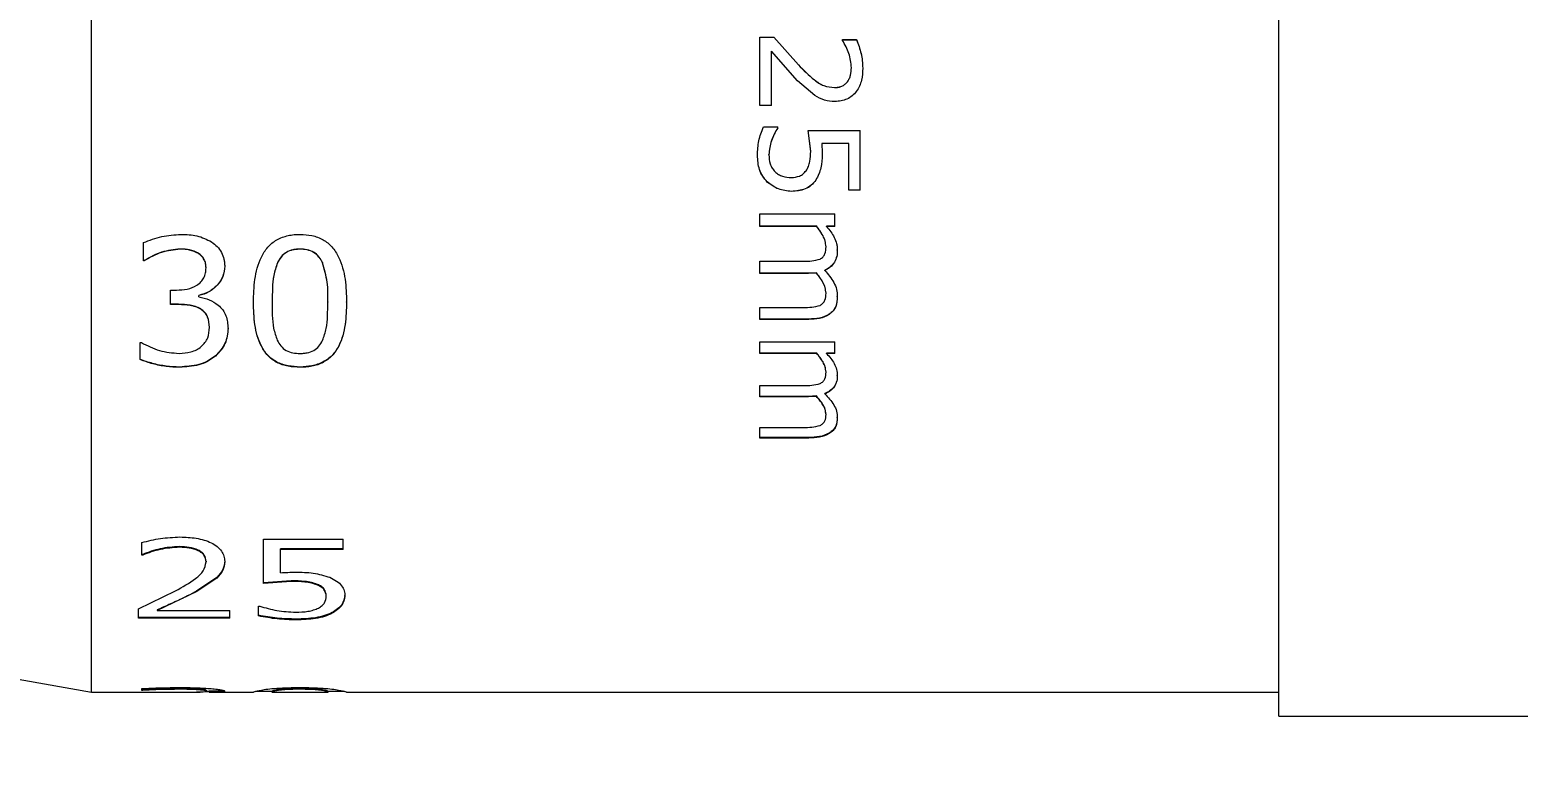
# Model space of a CAD drawing. Header units: millimetres. Extents: x 2 to 278, y 1 to 215.
# Drawn here: x 75.23 to 86.54, y 107.14 to 112.8 of the extents above; entities that cross this region are included whole.
import ezdxf

# ---------------------------------------------------------------- set-up
doc = ezdxf.new("R2010")
doc.units = ezdxf.units.MM
doc.styles.add('SLDTEXTSTYLE0', font='TXT', dxfattribs={"width": 0.75})
doc.dimstyles.new('SLDDIMSTYLE0', dxfattribs={"dimtxt": 2.116667, "dimasz": 3.175, "dimexe": 0, "dimexo": 0.0625, "dimgap": 0.529167, "dimtad": 0, "dimtih": 1, "dimtoh": 1, "dimdec": 1, "dimlfac": 2, "dimrnd": 1e-09, "dimzin": 12, "dimdsep": 46, "dimtxsty": 'SLDTEXTSTYLE0', "dimsah": 1, "dimcen": 0.09, "dimadec": 0, "dimazin": 3, "dimtfac": 1, "dimtdec": 1, "dimtofl": 0, "dimtmove": 0, "dimatfit": 3, "dimfxl": 1, "dimfrac": 2, "dimtolj": 1, "dimtzin": 12, "dimarcsym": 0})

# ---------------------------------------------------------------- blocks, each defined once
blk = doc.blocks.new('_D_7')
at = {"color": 7, "linetype": 'Continuous', "lineweight": 0}
for p, q in [((97.852, 108.976), (97.852, 92.279)), ((40.882, 103.823), (40.882, 92.279)), ((65.489, 96.009), (64.845, 96.009)), ((64.845, 96.009), (64.845, 92.646)), ((73.246, 96.009), (73.89, 96.009)), ((73.89, 96.009), (73.89, 92.646)), ((40.882, 94.057), (62.308, 94.057)), ((97.852, 94.057), (76.427, 94.057)), ((64.845, 92.646), (65.489, 92.646)), ((73.89, 92.646), (73.246, 92.646))]:
    blk.add_line(p, q, dxfattribs=at)
at = {"color": 7, "linetype": 'Continuous', "lineweight": 18}
for points in [[(40.882, 94.057), (44.057, 93.549), (44.057, 94.565)], [(97.852, 94.057), (94.677, 94.565), (94.677, 93.549)]]:
    blk.add_solid(points, dxfattribs=at)
at = {"color": 7, "linetype": 'Continuous', "lineweight": 18, "char_height": 2.1167, "attachment_point": 1, "style": 'SLDTEXTSTYLE0'}
for s, insert in [('113.9mm', (63.203, 99.167)), ('4.49in', (65.489, 95.375)), ('NOMINAL', (62.737, 91.582))]:
    blk.add_mtext(s, dxfattribs=dict(at, insert=insert))

msp = doc.modelspace()

# ---------------------------------------------------------------- linework, layer by layer
at = {"color": 7, "linetype": 'Continuous', "lineweight": 18}
for p, q in [((84.723, 107.578), (84.723, 114.723)), ((75.701, 107.76), (75.701, 114.616)), ((80.781, 112.742), (80.887, 112.742)), ((80.781, 112.223), (80.781, 112.742)), ((80.781, 112.741), (80.887, 112.741)), ((80.887, 112.742), (81.073, 112.532)), ((80.887, 112.742), (80.887, 112.741)), ((80.887, 112.741), (81.073, 112.531)), ((81.408, 112.723), (81.515, 112.723)), ((81.408, 112.717), (81.408, 112.723)), ((81.408, 112.722), (81.515, 112.722)), ((81.515, 112.723), (81.515, 112.722)), ((80.868, 112.223), (80.868, 112.635)), ((81.067, 112.41), (80.868, 112.635)), ((81.073, 112.532), (81.073, 112.531)), ((81.476, 112.509), (81.476, 112.508)), ((81.562, 112.506), (81.562, 112.506)), ((81.198, 112.297), (81.067, 112.41)), ((81.348, 112.358), (81.348, 112.358)), ((80.868, 112.223), (80.781, 112.223)), ((80.807, 112.059), (80.916, 112.059)), ((80.916, 112.052), (80.916, 112.059)), ((81.148, 112.031), (81.543, 112.031)), ((81.167, 111.873), (81.148, 112.031)), ((81.167, 111.874), (81.148, 112.031)), ((81.543, 111.578), (81.543, 112.031)), ((81.167, 111.873), (81.167, 111.874)), ((81.456, 111.934), (81.25, 111.934)), ((81.456, 111.934), (81.25, 111.934)), ((81.25, 111.934), (81.25, 111.934)), ((81.456, 111.578), (81.456, 111.934)), ((81.456, 111.934), (81.456, 111.934)), ((80.762, 111.844), (80.762, 111.844)), ((80.849, 111.847), (80.849, 111.848)), ((81.254, 111.849), (81.254, 111.849)), ((80.836, 111.64), (80.836, 111.641)), ((81.206, 111.655), (81.206, 111.655)), ((81.021, 111.569), (81.021, 111.569)), ((81.543, 111.579), (81.456, 111.579)), ((81.543, 111.578), (81.456, 111.578)), ((80.781, 111.397), (81.35, 111.397)), ((80.781, 111.302), (80.781, 111.397)), ((81.213, 111.303), (80.781, 111.303)), ((81.213, 111.302), (80.781, 111.302)), ((81.213, 111.302), (81.213, 111.303)), ((81.35, 111.303), (81.287, 111.303)), ((81.287, 111.302), (81.287, 111.303)), ((81.35, 111.302), (81.287, 111.302)), ((81.35, 111.302), (81.35, 111.397)), ((76.097, 111.041), (76.097, 111.179)), ((76.376, 111.129), (76.376, 111.13)), ((76.514, 111.097), (76.514, 111.099)), ((77.286, 111.13), (77.286, 111.129)), ((81.283, 111.148), (81.283, 111.15)), ((81.369, 111.121), (81.369, 111.123)), ((76.103, 111.043), (76.097, 111.043)), ((76.103, 111.041), (76.097, 111.041)), ((76.103, 111.041), (76.103, 111.043)), ((76.572, 110.987), (76.572, 110.989)), ((76.714, 110.999), (76.714, 111)), ((77.114, 111.026), (77.114, 111.024)), ((77.457, 111.027), (77.457, 111.025)), ((80.781, 111.038), (81.11, 111.038)), ((80.781, 110.944), (80.781, 111.038)), ((81.21, 110.95), (81.151, 110.946)), ((81.21, 110.948), (81.21, 110.95)), ((81.274, 110.968), (81.274, 110.969)), ((81.151, 110.946), (80.781, 110.946)), ((81.151, 110.944), (80.781, 110.944)), ((81.21, 110.948), (81.151, 110.944)), ((81.151, 110.944), (81.151, 110.946)), ((76.302, 110.818), (76.349, 110.818)), ((76.302, 110.708), (76.302, 110.818)), ((76.518, 110.776), (76.518, 110.778)), ((76.518, 110.767), (76.518, 110.776)), ((76.933, 110.725), (76.933, 110.727)), ((77.074, 110.727), (77.074, 110.725)), ((77.498, 110.729), (77.498, 110.727)), ((77.64, 110.727), (77.64, 110.729)), ((81.283, 110.794), (81.283, 110.796)), ((81.369, 110.768), (81.369, 110.77)), ((76.364, 110.71), (76.302, 110.71)), ((76.364, 110.708), (76.302, 110.708)), ((76.364, 110.708), (76.364, 110.71)), ((76.533, 110.673), (76.533, 110.675)), ((80.781, 110.686), (81.11, 110.686)), ((80.781, 110.595), (80.781, 110.686)), ((76.598, 110.535), (76.598, 110.537)), ((76.74, 110.527), (76.74, 110.529)), ((81.153, 110.597), (80.781, 110.597)), ((81.153, 110.595), (80.781, 110.595)), ((81.153, 110.595), (81.153, 110.597)), ((76.071, 110.419), (76.081, 110.419)), ((76.071, 110.289), (76.071, 110.419)), ((80.781, 110.424), (81.35, 110.424)), ((80.781, 110.336), (80.781, 110.424)), ((81.35, 110.336), (81.35, 110.424)), ((76.644, 110.316), (76.644, 110.318)), ((81.213, 110.338), (80.781, 110.338)), ((81.213, 110.336), (80.781, 110.336)), ((81.213, 110.336), (81.213, 110.338)), ((81.35, 110.338), (81.287, 110.338)), ((81.287, 110.336), (81.287, 110.338)), ((81.35, 110.336), (81.287, 110.336)), ((76.371, 110.231), (76.371, 110.233)), ((77.286, 110.231), (77.286, 110.233)), ((81.283, 110.194), (81.283, 110.196)), ((81.369, 110.169), (81.369, 110.172)), ((80.781, 110.092), (81.11, 110.092)), ((80.781, 110.007), (80.781, 110.092)), ((81.151, 110.01), (80.781, 110.01)), ((81.151, 110.007), (80.781, 110.007)), ((81.21, 110.013), (81.151, 110.01)), ((81.21, 110.01), (81.151, 110.007)), ((81.151, 110.007), (81.151, 110.01)), ((81.21, 110.01), (81.21, 110.013)), ((81.274, 110.028), (81.274, 110.031)), ((81.283, 109.871), (81.283, 109.874)), ((81.369, 109.848), (81.369, 109.851)), ((80.781, 109.774), (81.11, 109.774)), ((80.781, 109.693), (80.781, 109.774)), ((81.153, 109.697), (80.781, 109.697)), ((81.153, 109.693), (80.781, 109.693)), ((81.153, 109.693), (81.153, 109.697)), ((77.01, 108.923), (77.614, 108.923)), ((77.01, 108.588), (77.01, 108.923)), ((77.614, 108.845), (77.614, 108.923)), ((76.084, 108.803), (76.084, 108.898)), ((76.091, 108.808), (76.084, 108.808)), ((76.091, 108.803), (76.084, 108.803)), ((76.091, 108.808), (76.091, 108.803)), ((76.371, 108.867), (76.371, 108.862)), ((77.614, 108.85), (77.138, 108.85)), ((77.138, 108.845), (77.138, 108.85)), ((77.138, 108.669), (77.138, 108.845)), ((77.614, 108.845), (77.138, 108.845)), ((76.572, 108.756), (76.572, 108.751)), ((76.714, 108.759), (76.714, 108.754)), ((76.655, 108.633), (76.503, 108.53)), ((76.655, 108.627), (76.503, 108.525)), ((76.655, 108.633), (76.655, 108.627)), ((77.219, 108.608), (77.01, 108.593)), ((77.219, 108.603), (77.01, 108.588)), ((77.219, 108.603), (77.219, 108.608)), ((77.418, 108.575), (77.418, 108.58)), ((76.058, 108.395), (76.341, 108.53)), ((76.503, 108.525), (76.202, 108.381)), ((76.503, 108.53), (76.503, 108.525)), ((77.486, 108.49), (77.486, 108.495)), ((77.627, 108.491), (77.627, 108.496)), ((76.058, 108.323), (76.058, 108.395)), ((76.202, 108.387), (76.202, 108.381)), ((76.202, 108.381), (76.752, 108.381)), ((76.752, 108.323), (76.752, 108.381)), ((76.971, 108.415), (76.981, 108.415)), ((76.971, 108.34), (76.971, 108.415)), ((77.531, 108.36), (77.531, 108.365)), ((76.752, 108.328), (76.058, 108.328)), ((76.752, 108.323), (76.058, 108.323)), ((77.259, 108.31), (77.259, 108.316)), ((74.765, 107.925), (75.701, 107.76)), ((76.084, 107.774), (76.084, 107.788)), ((76.371, 107.789), (76.371, 107.782)), ((77.286, 107.789), (77.286, 107.782)), ((75.701, 107.76), (76.434, 107.76)), ((76.091, 107.781), (76.084, 107.781)), ((76.091, 107.774), (76.084, 107.774)), ((76.091, 107.781), (76.091, 107.774)), ((76.655, 107.761), (76.503, 107.762)), ((76.565, 107.767), (76.597, 107.767)), ((76.572, 107.775), (76.572, 107.769)), ((76.655, 107.767), (76.597, 107.767)), ((76.597, 107.76), (76.934, 107.76)), ((76.655, 107.767), (76.655, 107.761)), ((76.934, 107.761), (76.933, 107.76)), ((76.96, 107.767), (76.944, 107.763)), ((76.951, 107.767), (77.074, 107.767)), ((77.071, 107.76), (77.501, 107.76)), ((77.074, 107.767), (77.074, 107.76)), ((77.074, 107.76), (77.074, 107.76)), ((77.114, 107.779), (77.114, 107.773)), ((77.457, 107.779), (77.457, 107.773)), ((77.498, 107.767), (77.621, 107.767)), ((77.498, 107.767), (77.498, 107.76)), ((77.498, 107.761), (77.498, 107.76)), ((77.628, 107.763), (77.613, 107.767)), ((77.64, 107.76), (77.639, 107.761)), ((77.639, 107.76), (84.723, 107.76)), ((84.723, 107.578), (95.351, 107.578))]:
    msp.add_line(p, q, dxfattribs=at)
for points, knots in [([(81.476, 112.509), (81.472, 112.546), (81.464, 112.62), (81.427, 112.685), (81.408, 112.717)], [0, 0, 0, 0, 0.499747, 1, 1, 1, 1]), ([(81.515, 112.723), (81.528, 112.688), (81.555, 112.618), (81.56, 112.544), (81.562, 112.506)], [0, 0, 0, 0, 0.500014, 1, 1, 1, 1]), ([(81.515, 112.722), (81.528, 112.687), (81.555, 112.617), (81.56, 112.543), (81.562, 112.506)], [0, 0, 0, 0, 0.500044, 1, 1, 1, 1]), ([(81.073, 112.532), (81.112, 112.492), (81.17, 112.433), (81.264, 112.367), (81.32, 112.361), (81.348, 112.358)], [0, 0, 0, 0, 0.501065, 0.750849, 1, 1, 1, 1]), ([(81.073, 112.531), (81.112, 112.491), (81.17, 112.432), (81.264, 112.367), (81.32, 112.361), (81.348, 112.358)], [0, 0, 0, 0, 0.50095, 0.750748, 1, 1, 1, 1]), ([(81.348, 112.358), (81.358, 112.359), (81.377, 112.36), (81.404, 112.368), (81.427, 112.382), (81.447, 112.402), (81.461, 112.427), (81.473, 112.462), (81.475, 112.49), (81.476, 112.509)], [0, 0, 0, 0, 0.135625, 0.250009, 0.375164, 0.499903, 0.622839, 0.75005, 1, 1, 1, 1]), ([(81.348, 112.358), (81.358, 112.358), (81.377, 112.359), (81.404, 112.368), (81.427, 112.382), (81.447, 112.402), (81.461, 112.426), (81.473, 112.461), (81.475, 112.49), (81.476, 112.508)], [0, 0, 0, 0, 0.135157, 0.250219, 0.375449, 0.500169, 0.623096, 0.750214, 1, 1, 1, 1]), ([(81.562, 112.506), (81.561, 112.475), (81.558, 112.413), (81.525, 112.34), (81.483, 112.294), (81.443, 112.269), (81.398, 112.255), (81.367, 112.253), (81.351, 112.252)], [0, 0, 0, 0, 0.250257, 0.499478, 0.624589, 0.749638, 0.874759, 1, 1, 1, 1]), ([(81.351, 112.252), (81.324, 112.254), (81.27, 112.257), (81.222, 112.284), (81.198, 112.297)], [0, 0, 0, 0, 0.500081, 1, 1, 1, 1]), ([(80.762, 111.844), (80.764, 111.881), (80.767, 111.955), (80.794, 112.024), (80.807, 112.059)], [0, 0, 0, 0, 0.497906, 1, 1, 1, 1]), ([(80.916, 112.052), (80.898, 112.02), (80.861, 111.957), (80.853, 111.884), (80.849, 111.847)], [0, 0, 0, 0, 0.5011457, 1, 1, 1, 1]), ([(80.916, 112.052), (80.898, 112.021), (80.861, 111.957), (80.853, 111.884), (80.849, 111.848)], [0, 0, 0, 0, 0.501206, 1, 1, 1, 1]), ([(81.131, 111.725), (81.138, 111.736), (81.152, 111.758), (81.164, 111.809), (81.166, 111.847), (81.167, 111.873)], [0, 0, 0, 0, 0.249718, 0.49974, 1, 1, 1, 1]), ([(81.25, 111.934), (81.251, 111.92), (81.253, 111.892), (81.254, 111.863), (81.254, 111.849)], [0, 0, 0, 0, 0.499995, 1, 1, 1, 1]), ([(80.836, 111.64), (80.824, 111.654), (80.8, 111.682), (80.768, 111.751), (80.764, 111.806), (80.762, 111.844)], [0, 0, 0, 0, 0.250283, 0.500645, 1, 1, 1, 1]), ([(80.836, 111.641), (80.824, 111.655), (80.8, 111.683), (80.768, 111.751), (80.764, 111.807), (80.762, 111.844)], [0, 0, 0, 0, 0.250366, 0.500739, 1, 1, 1, 1]), ([(80.849, 111.847), (80.85, 111.824), (80.853, 111.789), (80.872, 111.745), (80.887, 111.728), (80.895, 111.719)], [0, 0, 0, 0, 0.499669, 0.749771, 1, 1, 1, 1]), ([(81.254, 111.849), (81.253, 111.815), (81.252, 111.746), (81.221, 111.685), (81.206, 111.655)], [0, 0, 0, 0, 0.501285, 1, 1, 1, 1]), ([(81.254, 111.849), (81.253, 111.815), (81.252, 111.746), (81.221, 111.686), (81.206, 111.655)], [0, 0, 0, 0, 0.5012339, 1, 1, 1, 1]), ([(81.021, 111.569), (80.987, 111.572), (80.918, 111.579), (80.864, 111.62), (80.836, 111.641)], [0, 0, 0, 0, 0.500581, 1, 1, 1, 1]), ([(81.021, 111.569), (80.987, 111.572), (80.918, 111.578), (80.864, 111.62), (80.836, 111.64)], [0, 0, 0, 0, 0.500488, 1, 1, 1, 1]), ([(80.895, 111.719), (80.904, 111.711), (80.921, 111.697), (80.963, 111.678), (80.997, 111.676), (81.02, 111.674)], [0, 0, 0, 0, 0.250171, 0.500471, 1, 1, 1, 1]), ([(81.02, 111.674), (81.041, 111.676), (81.073, 111.679), (81.111, 111.7), (81.124, 111.717), (81.131, 111.725)], [0, 0, 0, 0, 0.499061, 0.749654, 1, 1, 1, 1]), ([(81.206, 111.655), (81.195, 111.641), (81.172, 111.613), (81.111, 111.575), (81.057, 111.571), (81.021, 111.569)], [0, 0, 0, 0, 0.2505266, 0.5010543, 1, 1, 1, 1]), ([(81.206, 111.655), (81.195, 111.641), (81.172, 111.614), (81.111, 111.576), (81.057, 111.572), (81.021, 111.569)], [0, 0, 0, 0, 0.250407, 0.500914, 1, 1, 1, 1]), ([(81.283, 111.15), (81.281, 111.164), (81.279, 111.192), (81.255, 111.245), (81.23, 111.28), (81.213, 111.303)], [0, 0, 0, 0, 0.2496682, 0.4996059, 1, 1, 1, 1]), ([(81.283, 111.148), (81.281, 111.162), (81.279, 111.191), (81.255, 111.244), (81.23, 111.279), (81.213, 111.302)], [0, 0, 0, 0, 0.249731, 0.499687, 1, 1, 1, 1]), ([(81.287, 111.302), (81.309, 111.275), (81.341, 111.235), (81.362, 111.18), (81.369, 111.147), (81.369, 111.13), (81.369, 111.121)], [0, 0, 0, 0, 0.499747, 0.749637, 0.874793, 1, 1, 1, 1]), ([(76.097, 111.179), (76.142, 111.197), (76.234, 111.232), (76.333, 111.239), (76.382, 111.242)], [0, 0, 0, 0, 0.50004, 1, 1, 1, 1]), ([(76.382, 111.242), (76.423, 111.241), (76.505, 111.239), (76.578, 111.203), (76.614, 111.185)], [0, 0, 0, 0, 0.5010366, 1, 1, 1, 1]), ([(76.614, 111.185), (76.629, 111.173), (76.659, 111.151), (76.692, 111.105), (76.708, 111.062), (76.713, 111.026), (76.714, 111.008), (76.714, 110.999)], [0, 0, 0, 0, 0.249978, 0.499762, 0.749539, 0.874741, 1, 1, 1, 1]), ([(76.933, 110.725), (76.934, 110.783), (76.938, 110.899), (76.974, 111.044), (77.037, 111.147), (77.108, 111.205), (77.181, 111.231), (77.241, 111.241), (77.271, 111.242), (77.286, 111.242)], [0, 0, 0, 0, 0.250459, 0.50023, 0.625184, 0.749909, 0.874716, 0.937346, 1, 1, 1, 1]), ([(77.286, 111.242), (77.317, 111.24), (77.377, 111.237), (77.463, 111.206), (77.534, 111.148), (77.597, 111.046), (77.635, 110.9), (77.638, 110.784), (77.64, 110.727)], [0, 0, 0, 0, 0.125108, 0.249996, 0.368839, 0.499677, 0.749515, 1, 1, 1, 1]), ([(76.376, 111.13), (76.328, 111.125), (76.23, 111.115), (76.146, 111.067), (76.103, 111.043)], [0, 0, 0, 0, 0.4996751, 1, 1, 1, 1]), ([(76.376, 111.129), (76.328, 111.124), (76.23, 111.113), (76.146, 111.065), (76.103, 111.041)], [0, 0, 0, 0, 0.499614, 1, 1, 1, 1]), ([(76.514, 111.099), (76.492, 111.109), (76.449, 111.129), (76.401, 111.13), (76.376, 111.13)], [0, 0, 0, 0, 0.498834, 1, 1, 1, 1]), ([(76.514, 111.097), (76.492, 111.107), (76.449, 111.128), (76.401, 111.128), (76.376, 111.129)], [0, 0, 0, 0, 0.498881, 1, 1, 1, 1]), ([(76.572, 110.989), (76.572, 110.999), (76.571, 111.021), (76.559, 111.052), (76.54, 111.079), (76.522, 111.092), (76.514, 111.099)], [0, 0, 0, 0, 0.250139, 0.499917, 0.749878, 1, 1, 1, 1]), ([(76.572, 110.987), (76.572, 110.998), (76.571, 111.019), (76.559, 111.05), (76.54, 111.077), (76.522, 111.09), (76.514, 111.097)], [0, 0, 0, 0, 0.25023, 0.500061, 0.749996, 1, 1, 1, 1]), ([(77.286, 111.13), (77.277, 111.13), (77.259, 111.129), (77.223, 111.124), (77.181, 111.108), (77.139, 111.072), (77.123, 111.041), (77.114, 111.026)], [0, 0, 0, 0, 0.1254224, 0.2507602, 0.5005268, 0.7500438, 1, 1, 1, 1]), ([(77.286, 111.129), (77.277, 111.128), (77.259, 111.128), (77.223, 111.123), (77.181, 111.107), (77.139, 111.071), (77.123, 111.04), (77.114, 111.024)], [0, 0, 0, 0, 0.125362, 0.250643, 0.500339, 0.749896, 1, 1, 1, 1]), ([(77.457, 111.027), (77.453, 111.035), (77.445, 111.05), (77.425, 111.079), (77.391, 111.109), (77.34, 111.128), (77.304, 111.129), (77.286, 111.13)], [0, 0, 0, 0, 0.1252506, 0.2504352, 0.499924, 0.7496336, 1, 1, 1, 1]), ([(77.457, 111.025), (77.453, 111.033), (77.445, 111.049), (77.425, 111.077), (77.391, 111.107), (77.34, 111.126), (77.304, 111.128), (77.286, 111.129)], [0, 0, 0, 0, 0.125334, 0.250583, 0.500113, 0.749751, 1, 1, 1, 1]), ([(81.238, 111.054), (81.246, 111.059), (81.262, 111.069), (81.281, 111.102), (81.282, 111.13), (81.283, 111.148)], [0, 0, 0, 0, 0.248695, 0.499864, 1, 1, 1, 1]), ([(81.369, 111.123), (81.369, 111.107), (81.367, 111.075), (81.349, 111.03), (81.322, 110.999), (81.296, 110.98), (81.281, 110.973), (81.274, 110.969)], [0, 0, 0, 0, 0.250097, 0.49976, 0.749401, 0.87464, 1, 1, 1, 1]), ([(81.369, 111.121), (81.369, 111.105), (81.367, 111.073), (81.349, 111.028), (81.322, 110.997), (81.296, 110.978), (81.281, 110.971), (81.274, 110.968)], [0, 0, 0, 0, 0.250209, 0.499939, 0.749547, 0.874726, 1, 1, 1, 1]), ([(76.349, 110.818), (76.376, 110.819), (76.43, 110.822), (76.493, 110.846), (76.535, 110.879), (76.558, 110.911), (76.57, 110.948), (76.572, 110.974), (76.572, 110.987)], [0, 0, 0, 0, 0.250292, 0.499776, 0.627084, 0.749742, 0.874757, 1, 1, 1, 1]), ([(76.714, 111), (76.711, 110.974), (76.706, 110.921), (76.659, 110.854), (76.597, 110.801), (76.544, 110.786), (76.518, 110.778)], [0, 0, 0, 0, 0.249675, 0.499385, 0.74976, 1, 1, 1, 1]), ([(76.714, 110.999), (76.711, 110.972), (76.706, 110.919), (76.659, 110.852), (76.597, 110.799), (76.544, 110.784), (76.518, 110.776)], [0, 0, 0, 0, 0.249826, 0.499596, 0.749917, 1, 1, 1, 1]), ([(77.114, 111.026), (77.104, 110.994), (77.083, 110.931), (77.076, 110.83), (77.075, 110.763), (77.074, 110.727)], [0, 0, 0, 0, 0.325159, 0.645301, 1, 1, 1, 1]), ([(77.114, 111.024), (77.104, 110.992), (77.083, 110.93), (77.076, 110.828), (77.075, 110.761), (77.074, 110.725)], [0, 0, 0, 0, 0.325118, 0.645265, 1, 1, 1, 1]), ([(77.498, 110.729), (77.499, 110.779), (77.5, 110.879), (77.471, 110.978), (77.457, 111.027)], [0, 0, 0, 0, 0.501143, 1, 1, 1, 1]), ([(77.498, 110.727), (77.499, 110.777), (77.5, 110.878), (77.471, 110.976), (77.457, 111.025)], [0, 0, 0, 0, 0.501161, 1, 1, 1, 1]), ([(81.11, 111.038), (81.132, 111.038), (81.176, 111.037), (81.217, 111.049), (81.238, 111.054)], [0, 0, 0, 0, 0.501406, 1, 1, 1, 1]), ([(81.283, 110.796), (81.281, 110.81), (81.279, 110.839), (81.254, 110.892), (81.228, 110.926), (81.21, 110.95)], [0, 0, 0, 0, 0.2496, 0.499561, 1, 1, 1, 1]), ([(81.274, 110.968), (81.299, 110.938), (81.336, 110.894), (81.366, 110.824), (81.368, 110.787), (81.369, 110.768)], [0, 0, 0, 0, 0.500031, 0.750024, 1, 1, 1, 1]), ([(81.283, 110.794), (81.281, 110.808), (81.279, 110.837), (81.254, 110.89), (81.228, 110.925), (81.21, 110.948)], [0, 0, 0, 0, 0.249663, 0.499643, 1, 1, 1, 1]), ([(76.518, 110.767), (76.545, 110.761), (76.598, 110.749), (76.642, 110.719), (76.665, 110.704)], [0, 0, 0, 0, 0.500563, 1, 1, 1, 1]), ([(77.286, 110.233), (77.256, 110.235), (77.195, 110.238), (77.108, 110.267), (77.037, 110.32), (76.974, 110.417), (76.938, 110.556), (76.934, 110.67), (76.933, 110.727)], [0, 0, 0, 0, 0.125222, 0.250192, 0.374981, 0.499943, 0.749645, 1, 1, 1, 1]), ([(77.286, 110.231), (77.256, 110.232), (77.195, 110.235), (77.108, 110.264), (77.037, 110.318), (76.974, 110.414), (76.938, 110.553), (76.934, 110.668), (76.933, 110.725)], [0, 0, 0, 0, 0.125107, 0.249982, 0.374728, 0.499704, 0.749513, 1, 1, 1, 1]), ([(77.074, 110.725), (77.074, 110.693), (77.075, 110.626), (77.081, 110.528), (77.103, 110.467), (77.113, 110.437)], [0, 0, 0, 0, 0.333816, 0.673041, 1, 1, 1, 1]), ([(77.64, 110.729), (77.638, 110.671), (77.635, 110.556), (77.599, 110.416), (77.535, 110.32), (77.463, 110.267), (77.377, 110.238), (77.317, 110.235), (77.286, 110.233)], [0, 0, 0, 0, 0.25035, 0.500044, 0.629545, 0.749833, 0.874781, 1, 1, 1, 1]), ([(77.64, 110.727), (77.638, 110.669), (77.635, 110.554), (77.599, 110.414), (77.535, 110.318), (77.463, 110.264), (77.392, 110.24), (77.332, 110.232), (77.301, 110.231), (77.286, 110.231)], [0, 0, 0, 0, 0.250434, 0.500188, 0.629668, 0.749901, 0.874732, 0.937353, 1, 1, 1, 1]), ([(77.458, 110.435), (77.468, 110.465), (77.49, 110.525), (77.496, 110.624), (77.498, 110.691), (77.498, 110.727)], [0, 0, 0, 0, 0.325852, 0.643345, 1, 1, 1, 1]), ([(81.369, 110.77), (81.368, 110.744), (81.365, 110.705), (81.338, 110.66), (81.298, 110.625), (81.234, 110.601), (81.18, 110.599), (81.153, 110.597)], [0, 0, 0, 0, 0.249465, 0.374885, 0.49959, 0.749243, 1, 1, 1, 1]), ([(81.369, 110.768), (81.368, 110.742), (81.365, 110.703), (81.338, 110.658), (81.298, 110.623), (81.234, 110.599), (81.18, 110.596), (81.153, 110.595)], [0, 0, 0, 0, 0.249661, 0.375114, 0.499851, 0.749401, 1, 1, 1, 1]), ([(81.238, 110.702), (81.245, 110.707), (81.261, 110.717), (81.281, 110.749), (81.282, 110.776), (81.283, 110.794)], [0, 0, 0, 0, 0.2490104, 0.4999938, 1, 1, 1, 1]), ([(76.533, 110.675), (76.52, 110.682), (76.494, 110.695), (76.437, 110.707), (76.393, 110.709), (76.364, 110.71)], [0, 0, 0, 0, 0.249624, 0.499678, 1, 1, 1, 1]), ([(76.533, 110.673), (76.52, 110.68), (76.494, 110.693), (76.437, 110.705), (76.393, 110.707), (76.364, 110.708)], [0, 0, 0, 0, 0.249674, 0.499724, 1, 1, 1, 1]), ([(76.598, 110.537), (76.596, 110.563), (76.594, 110.603), (76.565, 110.65), (76.543, 110.666), (76.533, 110.675)], [0, 0, 0, 0, 0.499232, 0.749649, 1, 1, 1, 1]), ([(76.598, 110.535), (76.596, 110.561), (76.594, 110.601), (76.565, 110.648), (76.543, 110.664), (76.533, 110.673)], [0, 0, 0, 0, 0.499369, 0.749769, 1, 1, 1, 1]), ([(76.665, 110.704), (76.677, 110.692), (76.701, 110.668), (76.734, 110.609), (76.737, 110.56), (76.74, 110.527)], [0, 0, 0, 0, 0.249065, 0.500829, 1, 1, 1, 1]), ([(81.11, 110.686), (81.132, 110.686), (81.175, 110.686), (81.217, 110.697), (81.238, 110.702)], [0, 0, 0, 0, 0.501446, 1, 1, 1, 1]), ([(76.536, 110.388), (76.546, 110.398), (76.566, 110.418), (76.594, 110.466), (76.596, 110.507), (76.598, 110.535)], [0, 0, 0, 0, 0.248401, 0.500745, 1, 1, 1, 1]), ([(76.74, 110.529), (76.736, 110.489), (76.728, 110.409), (76.672, 110.348), (76.644, 110.318)], [0, 0, 0, 0, 0.500032, 1, 1, 1, 1]), ([(76.74, 110.527), (76.736, 110.487), (76.728, 110.406), (76.672, 110.346), (76.644, 110.316)], [0, 0, 0, 0, 0.500139, 1, 1, 1, 1]), ([(76.081, 110.419), (76.126, 110.396), (76.215, 110.35), (76.317, 110.341), (76.367, 110.336)], [0, 0, 0, 0, 0.500401, 1, 1, 1, 1]), ([(76.367, 110.336), (76.398, 110.339), (76.443, 110.343), (76.5, 110.362), (76.524, 110.379), (76.536, 110.388)], [0, 0, 0, 0, 0.499653, 0.7500013, 1, 1, 1, 1]), ([(77.113, 110.437), (77.122, 110.422), (77.138, 110.391), (77.179, 110.357), (77.231, 110.338), (77.268, 110.337), (77.286, 110.336)], [0, 0, 0, 0, 0.250221, 0.499886, 0.749549, 1, 1, 1, 1]), ([(77.286, 110.336), (77.295, 110.336), (77.313, 110.337), (77.349, 110.342), (77.392, 110.357), (77.433, 110.39), (77.449, 110.42), (77.458, 110.435)], [0, 0, 0, 0, 0.125385, 0.250691, 0.500473, 0.749989, 1, 1, 1, 1]), ([(76.371, 110.233), (76.337, 110.235), (76.268, 110.237), (76.167, 110.258), (76.102, 110.28), (76.071, 110.291)], [0, 0, 0, 0, 0.331339, 0.672027, 1, 1, 1, 1]), ([(76.371, 110.231), (76.337, 110.232), (76.269, 110.235), (76.168, 110.255), (76.103, 110.278), (76.071, 110.289)], [0, 0, 0, 0, 0.330209, 0.666076, 1, 1, 1, 1]), ([(76.644, 110.318), (76.624, 110.304), (76.586, 110.276), (76.494, 110.241), (76.421, 110.237), (76.371, 110.233)], [0, 0, 0, 0, 0.2501323, 0.5003885, 1, 1, 1, 1]), ([(76.644, 110.316), (76.624, 110.301), (76.586, 110.273), (76.494, 110.239), (76.421, 110.234), (76.371, 110.231)], [0, 0, 0, 0, 0.250211, 0.500474, 1, 1, 1, 1]), ([(81.283, 110.196), (81.281, 110.21), (81.279, 110.236), (81.255, 110.285), (81.23, 110.317), (81.213, 110.338)], [0, 0, 0, 0, 0.249668, 0.499606, 1, 1, 1, 1]), ([(81.283, 110.194), (81.281, 110.207), (81.279, 110.233), (81.255, 110.282), (81.23, 110.314), (81.213, 110.336)], [0, 0, 0, 0, 0.2497306, 0.499687, 1, 1, 1, 1]), ([(81.287, 110.336), (81.309, 110.311), (81.341, 110.274), (81.362, 110.223), (81.369, 110.192), (81.369, 110.177), (81.369, 110.169)], [0, 0, 0, 0, 0.499747, 0.749637, 0.874793, 1, 1, 1, 1]), ([(81.238, 110.108), (81.246, 110.112), (81.262, 110.121), (81.281, 110.151), (81.282, 110.177), (81.283, 110.194)], [0, 0, 0, 0, 0.248695, 0.499864, 1, 1, 1, 1]), ([(81.369, 110.172), (81.369, 110.157), (81.367, 110.128), (81.349, 110.086), (81.322, 110.058), (81.296, 110.041), (81.281, 110.034), (81.274, 110.031)], [0, 0, 0, 0, 0.250097, 0.49976, 0.749401, 0.87464, 1, 1, 1, 1]), ([(81.369, 110.169), (81.369, 110.154), (81.367, 110.125), (81.349, 110.084), (81.322, 110.055), (81.296, 110.038), (81.281, 110.031), (81.274, 110.028)], [0, 0, 0, 0, 0.250209, 0.499939, 0.749547, 0.874726, 1, 1, 1, 1]), ([(81.11, 110.092), (81.132, 110.092), (81.176, 110.092), (81.217, 110.102), (81.238, 110.108)], [0, 0, 0, 0, 0.501406, 1, 1, 1, 1]), ([(81.283, 109.874), (81.281, 109.887), (81.279, 109.913), (81.254, 109.961), (81.228, 109.992), (81.21, 110.013)], [0, 0, 0, 0, 0.2495996, 0.4995605, 1, 1, 1, 1]), ([(81.283, 109.871), (81.281, 109.884), (81.279, 109.91), (81.254, 109.958), (81.228, 109.989), (81.21, 110.01)], [0, 0, 0, 0, 0.249663, 0.499643, 1, 1, 1, 1]), ([(81.274, 110.028), (81.299, 110.002), (81.336, 109.962), (81.366, 109.898), (81.368, 109.864), (81.369, 109.848)], [0, 0, 0, 0, 0.500031, 0.7500235, 1, 1, 1, 1]), ([(81.369, 109.851), (81.368, 109.828), (81.365, 109.793), (81.338, 109.753), (81.298, 109.722), (81.234, 109.7), (81.18, 109.698), (81.153, 109.697)], [0, 0, 0, 0, 0.249465, 0.374885, 0.49959, 0.749243, 1, 1, 1, 1]), ([(81.369, 109.848), (81.368, 109.824), (81.365, 109.789), (81.338, 109.749), (81.298, 109.718), (81.234, 109.696), (81.18, 109.694), (81.153, 109.693)], [0, 0, 0, 0, 0.249661, 0.375114, 0.499851, 0.749401, 1, 1, 1, 1]), ([(81.238, 109.789), (81.245, 109.793), (81.261, 109.802), (81.281, 109.83), (81.282, 109.855), (81.283, 109.871)], [0, 0, 0, 0, 0.24901, 0.499994, 1, 1, 1, 1]), ([(81.11, 109.774), (81.132, 109.774), (81.175, 109.774), (81.217, 109.784), (81.238, 109.789)], [0, 0, 0, 0, 0.501446, 1, 1, 1, 1]), ([(76.084, 108.898), (76.131, 108.91), (76.224, 108.934), (76.324, 108.938), (76.374, 108.941)], [0, 0, 0, 0, 0.5000121, 1, 1, 1, 1]), ([(76.374, 108.941), (76.416, 108.939), (76.499, 108.936), (76.597, 108.907), (76.658, 108.869), (76.692, 108.833), (76.707, 108.801), (76.713, 108.774), (76.714, 108.761), (76.714, 108.754)], [0, 0, 0, 0, 0.250219, 0.499406, 0.6245, 0.74953, 0.874632, 0.937305, 1, 1, 1, 1]), ([(76.371, 108.867), (76.321, 108.864), (76.221, 108.857), (76.134, 108.824), (76.091, 108.808)], [0, 0, 0, 0, 0.499807, 1, 1, 1, 1]), ([(76.371, 108.862), (76.321, 108.859), (76.221, 108.852), (76.134, 108.819), (76.091, 108.803)], [0, 0, 0, 0, 0.499748, 1, 1, 1, 1]), ([(76.572, 108.756), (76.57, 108.772), (76.567, 108.796), (76.541, 108.825), (76.504, 108.847), (76.446, 108.865), (76.396, 108.866), (76.371, 108.867)], [0, 0, 0, 0, 0.249218, 0.374427, 0.499713, 0.749282, 1, 1, 1, 1]), ([(76.572, 108.751), (76.57, 108.767), (76.567, 108.791), (76.541, 108.82), (76.504, 108.842), (76.446, 108.86), (76.396, 108.861), (76.371, 108.862)], [0, 0, 0, 0, 0.249411, 0.37465, 0.499967, 0.749439, 1, 1, 1, 1]), ([(76.341, 108.53), (76.393, 108.56), (76.473, 108.605), (76.56, 108.68), (76.568, 108.728), (76.572, 108.751)], [0, 0, 0, 0, 0.5010835, 0.7508721, 1, 1, 1, 1]), ([(76.714, 108.759), (76.712, 108.736), (76.707, 108.69), (76.672, 108.652), (76.655, 108.633)], [0, 0, 0, 0, 0.5000252, 1, 1, 1, 1]), ([(76.714, 108.754), (76.712, 108.731), (76.707, 108.685), (76.672, 108.647), (76.655, 108.627)], [0, 0, 0, 0, 0.500083, 1, 1, 1, 1]), ([(77.138, 108.669), (77.157, 108.67), (77.195, 108.672), (77.233, 108.672), (77.252, 108.673)], [0, 0, 0, 0, 0.499995, 1, 1, 1, 1]), ([(77.418, 108.58), (77.403, 108.585), (77.374, 108.596), (77.306, 108.606), (77.254, 108.607), (77.219, 108.608)], [0, 0, 0, 0, 0.249659, 0.499683, 1, 1, 1, 1]), ([(77.418, 108.575), (77.403, 108.58), (77.374, 108.591), (77.306, 108.601), (77.254, 108.602), (77.219, 108.603)], [0, 0, 0, 0, 0.249715, 0.499736, 1, 1, 1, 1]), ([(77.252, 108.673), (77.298, 108.672), (77.389, 108.672), (77.471, 108.646), (77.512, 108.634)], [0, 0, 0, 0, 0.501299, 1, 1, 1, 1]), ([(77.486, 108.495), (77.483, 108.511), (77.48, 108.535), (77.451, 108.564), (77.429, 108.575), (77.418, 108.58)], [0, 0, 0, 0, 0.498988, 0.749522, 1, 1, 1, 1]), ([(77.486, 108.49), (77.483, 108.506), (77.48, 108.53), (77.451, 108.559), (77.429, 108.569), (77.418, 108.575)], [0, 0, 0, 0, 0.499125, 0.74964, 1, 1, 1, 1]), ([(77.512, 108.634), (77.53, 108.625), (77.567, 108.607), (77.605, 108.57), (77.621, 108.537), (77.626, 108.511), (77.627, 108.497), (77.627, 108.491)], [0, 0, 0, 0, 0.2498009, 0.4996092, 0.7495046, 0.8747294, 1, 1, 1, 1]), ([(76.503, 108.53), (76.454, 108.505), (76.397, 108.475), (76.32, 108.44), (76.27, 108.416), (76.227, 108.398), (76.202, 108.387)], [0, 0, 0, 0, 0.4999498, 0.5868389, 0.7499742, 1, 1, 1, 1]), ([(77.426, 108.4), (77.436, 108.406), (77.456, 108.418), (77.481, 108.448), (77.484, 108.473), (77.486, 108.49)], [0, 0, 0, 0, 0.250172, 0.500472, 1, 1, 1, 1]), ([(77.627, 108.496), (77.623, 108.471), (77.615, 108.421), (77.559, 108.384), (77.531, 108.365)], [0, 0, 0, 0, 0.500359, 1, 1, 1, 1]), ([(77.627, 108.491), (77.623, 108.466), (77.615, 108.416), (77.559, 108.378), (77.531, 108.36)], [0, 0, 0, 0, 0.500453, 1, 1, 1, 1]), ([(76.981, 108.415), (77.023, 108.402), (77.108, 108.376), (77.205, 108.371), (77.254, 108.368)], [0, 0, 0, 0, 0.500486, 1, 1, 1, 1]), ([(77.254, 108.368), (77.286, 108.369), (77.333, 108.371), (77.383, 108.383), (77.409, 108.392), (77.42, 108.397), (77.426, 108.4)], [0, 0, 0, 0, 0.499447, 0.749427, 0.874687, 1, 1, 1, 1]), ([(77.531, 108.365), (77.512, 108.357), (77.474, 108.341), (77.383, 108.32), (77.309, 108.317), (77.259, 108.316)], [0, 0, 0, 0, 0.250193, 0.500539, 1, 1, 1, 1]), ([(77.531, 108.36), (77.512, 108.352), (77.474, 108.335), (77.383, 108.314), (77.309, 108.312), (77.259, 108.31)], [0, 0, 0, 0, 0.250276, 0.500633, 1, 1, 1, 1]), ([(77.259, 108.316), (77.21, 108.317), (77.111, 108.319), (77.018, 108.337), (76.971, 108.345)], [0, 0, 0, 0, 0.497877, 1, 1, 1, 1]), ([(77.259, 108.31), (77.21, 108.311), (77.111, 108.314), (77.018, 108.331), (76.971, 108.34)], [0, 0, 0, 0, 0.497226, 1, 1, 1, 1]), ([(76.084, 107.788), (76.131, 107.79), (76.224, 107.794), (76.324, 107.795), (76.374, 107.796)], [0, 0, 0, 0, 0.500012, 1, 1, 1, 1]), ([(76.371, 107.789), (76.321, 107.788), (76.221, 107.787), (76.134, 107.783), (76.091, 107.781)], [0, 0, 0, 0, 0.499807, 1, 1, 1, 1]), ([(76.371, 107.782), (76.321, 107.782), (76.221, 107.781), (76.134, 107.776), (76.091, 107.774)], [0, 0, 0, 0, 0.499748, 1, 1, 1, 1]), ([(76.572, 107.775), (76.57, 107.777), (76.567, 107.779), (76.541, 107.783), (76.504, 107.786), (76.446, 107.788), (76.396, 107.789), (76.371, 107.789)], [0, 0, 0, 0, 0.249218, 0.374427, 0.499713, 0.749282, 1, 1, 1, 1]), ([(76.572, 107.769), (76.57, 107.77), (76.567, 107.773), (76.541, 107.776), (76.504, 107.779), (76.446, 107.782), (76.396, 107.782), (76.371, 107.782)], [0, 0, 0, 0, 0.249411, 0.37465, 0.499967, 0.749439, 1, 1, 1, 1]), ([(76.374, 107.796), (76.416, 107.795), (76.499, 107.795), (76.597, 107.789), (76.658, 107.783), (76.692, 107.778), (76.707, 107.774), (76.713, 107.771), (76.714, 107.769), (76.714, 107.769)], [0, 0, 0, 0, 0.250219, 0.499406, 0.6245, 0.74953, 0.874632, 0.937305, 1, 1, 1, 1]), ([(76.933, 107.76), (76.934, 107.761), (76.938, 107.763), (76.974, 107.774), (77.037, 107.784), (77.108, 107.791), (77.181, 107.794), (77.241, 107.795), (77.271, 107.796), (77.286, 107.796)], [0, 0, 0, 0, 0.250459, 0.50023, 0.625184, 0.749909, 0.874716, 0.937346, 1, 1, 1, 1]), ([(77.286, 107.789), (77.277, 107.789), (77.259, 107.789), (77.223, 107.788), (77.181, 107.786), (77.139, 107.783), (77.123, 107.78), (77.114, 107.779)], [0, 0, 0, 0, 0.125422, 0.25076, 0.500527, 0.750044, 1, 1, 1, 1]), ([(77.286, 107.782), (77.277, 107.782), (77.259, 107.782), (77.223, 107.782), (77.181, 107.78), (77.139, 107.777), (77.123, 107.774), (77.114, 107.773)], [0, 0, 0, 0, 0.1253617, 0.2506431, 0.5003389, 0.749896, 1, 1, 1, 1]), ([(77.286, 107.796), (77.317, 107.795), (77.377, 107.795), (77.463, 107.791), (77.534, 107.784), (77.597, 107.774), (77.635, 107.763), (77.638, 107.761), (77.64, 107.76)], [0, 0, 0, 0, 0.125108, 0.249996, 0.368839, 0.499677, 0.749515, 1, 1, 1, 1]), ([(77.457, 107.779), (77.453, 107.78), (77.445, 107.781), (77.425, 107.784), (77.391, 107.786), (77.34, 107.788), (77.304, 107.789), (77.286, 107.789)], [0, 0, 0, 0, 0.125251, 0.250435, 0.499924, 0.749634, 1, 1, 1, 1]), ([(77.457, 107.773), (77.453, 107.774), (77.445, 107.775), (77.425, 107.777), (77.391, 107.78), (77.34, 107.782), (77.304, 107.782), (77.286, 107.782)], [0, 0, 0, 0, 0.125334, 0.250583, 0.500113, 0.749751, 1, 1, 1, 1]), ([(76.434, 107.761), (76.455, 107.761), (76.501, 107.76), (76.56, 107.763), (76.568, 107.767), (76.572, 107.769)], [0, 0, 0, 0, 0.279033, 0.639994, 1, 1, 1, 1]), ([(76.708, 107.773), (76.707, 107.772), (76.702, 107.769), (76.673, 107.768), (76.655, 107.767)], [0, 0, 0, 0, 0.379065, 1, 1, 1, 1]), ([(76.714, 107.769), (76.712, 107.767), (76.707, 107.763), (76.672, 107.761), (76.655, 107.761)], [0, 0, 0, 0, 0.500083, 1, 1, 1, 1]), ([(77.114, 107.779), (77.104, 107.777), (77.083, 107.772), (77.076, 107.768), (77.075, 107.767), (77.074, 107.767)], [0, 0, 0, 0, 0.325159, 0.645301, 1, 1, 1, 1]), ([(77.114, 107.773), (77.104, 107.771), (77.083, 107.766), (77.076, 107.762), (77.075, 107.761), (77.074, 107.76)], [0, 0, 0, 0, 0.325118, 0.645265, 1, 1, 1, 1]), ([(77.498, 107.767), (77.499, 107.767), (77.5, 107.769), (77.471, 107.776), (77.457, 107.779)], [0, 0, 0, 0, 0.501143, 1, 1, 1, 1]), ([(77.498, 107.76), (77.499, 107.761), (77.5, 107.763), (77.471, 107.769), (77.457, 107.773)], [0, 0, 0, 0, 0.501161, 1, 1, 1, 1])]:
    msp.add_open_spline(points, degree=3, knots=knots, dxfattribs=at)

# ---------------------------------------------------------------- dimensions: what is measured, and where the dimension line sits
dim = msp.add_linear_dim(base=(97.852, 94.057), p1=(40.882, 105.093), p2=(97.852, 111.459), text='<>\\PNOMINAL', dimstyle='SLDDIMSTYLE0', dxfattribs=at)
dim.commit()
dim.dimension.update_dxf_attribs({"geometry": '_D_7', "text_midpoint": (69.367, 94.057), "dimtype": 160})

doc.saveas('drawing.dxf')
